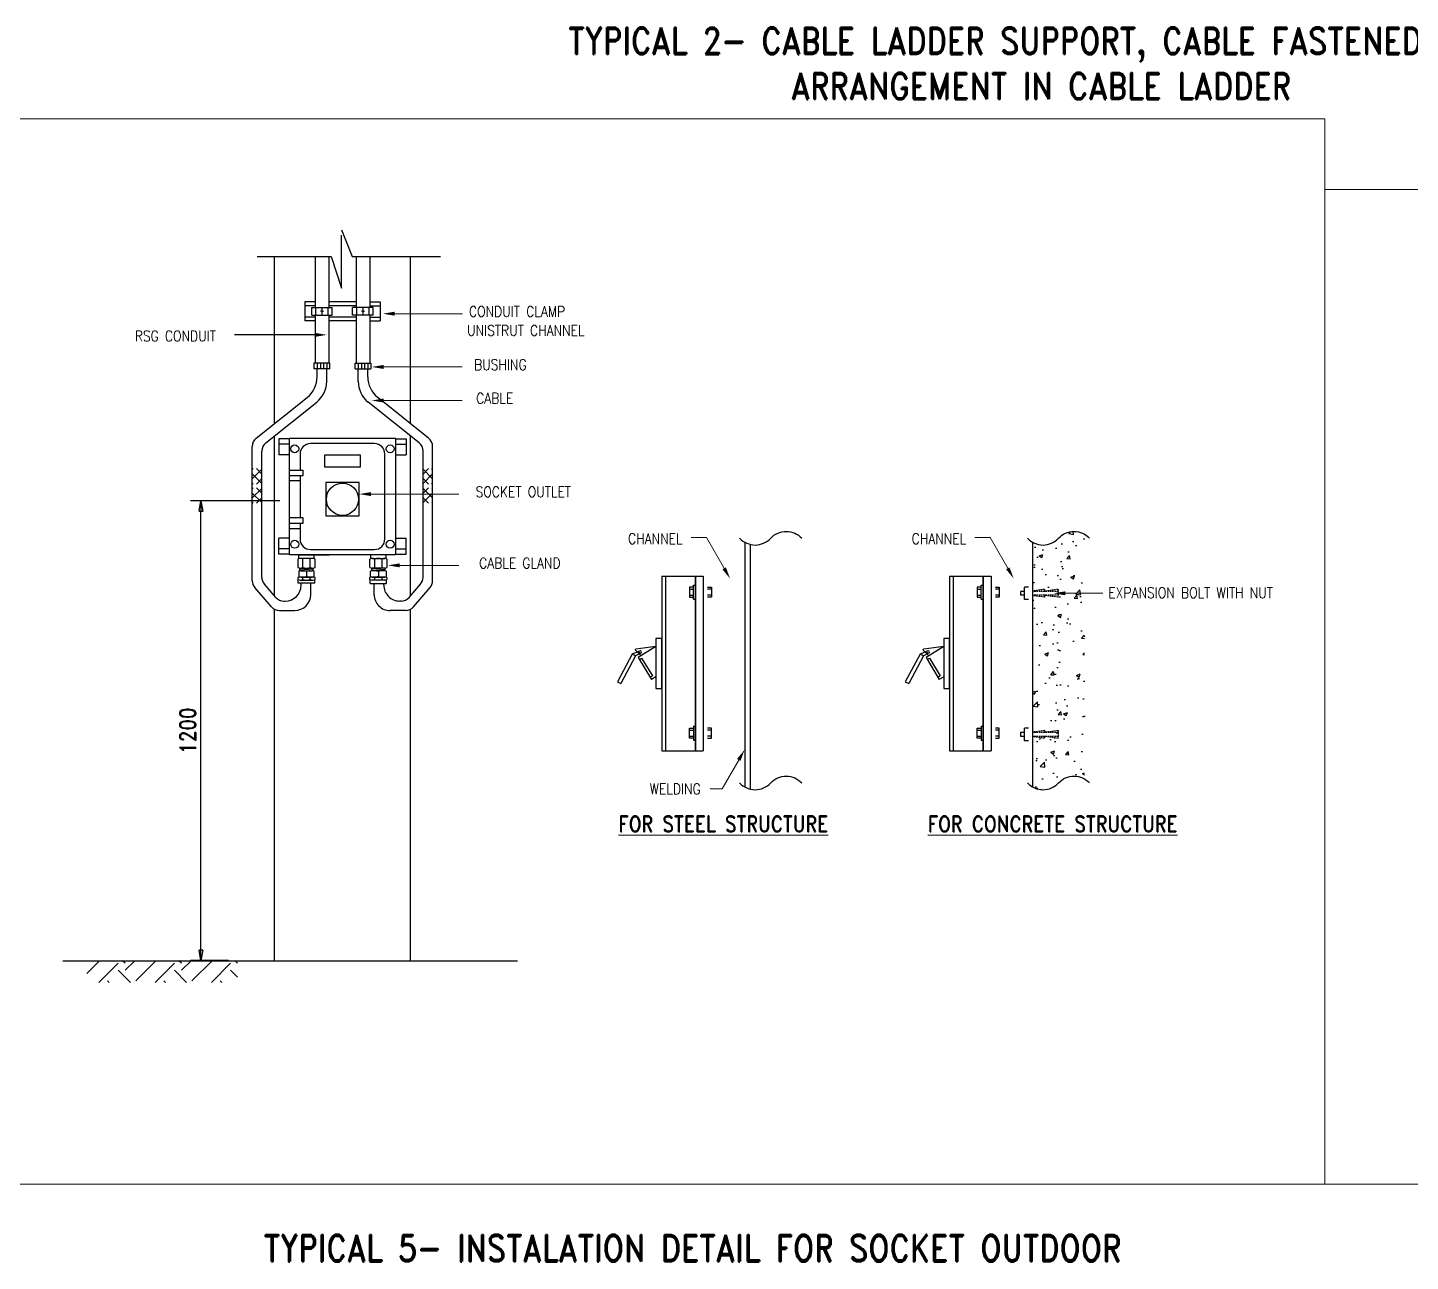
# Model space of a CAD drawing. Extents: x -5343388 to 7033982, y -486386 to 188356.
# Drawn here: x 876182 to 889220, y 133138 to 144777 of the extents above; entities that cross this region are included whole.
import ezdxf
from ezdxf.enums import TextEntityAlignment as Align

# ---------------------------------------------------------------- set-up
doc = ezdxf.new("R2010")
doc.units = 0
doc.header["$MEASUREMENT"] = 0
doc.linetypes.add('HIDDEN', pattern=[0.375, 0.25, -0.125])
doc.linetypes.add('HIDDEN2', pattern=[0.1875, 0.125, -0.0625])
for name, color, linetype in [('1', 7, 'Continuous'), ('DIM2', 4, 'Continuous'), ('DK-M08', 1, 'Continuous'), ('DK-M12', 2, 'Continuous'), ('text', 2, 'Continuous')]:
    doc.layers.add(name, color=color, linetype=linetype)
doc.layers.add('DK DIM', color=8, linetype='Continuous', lineweight=5)
doc.layers.add('E21', color=7, linetype='Continuous', lineweight=20)
doc.styles.add('DK Text', font='romand.shx', dxfattribs={"width": 0.85})
doc.dimstyles.new('DK Dim', dxfattribs={"dimscale": 500, "dimtxt": 0.3, "dimasz": 0.2, "dimexe": 0.2, "dimexo": 0, "dimgap": 0.1, "dimtad": 1, "dimdec": 0, "dimzin": 0, "dimdsep": 46, "dimtxsty": 'DK Text', "dimblk": 'CLOSED', "dimcen": 0.9, "dimclrd": 151, "dimclre": 151, "dimclrt": 7, "dimadec": 0, "dimazin": 0, "dimtfac": 1, "dimtdec": 0, "dimtofl": 0, "dimtmove": 0, "dimatfit": 3, "dimldrblk": 'CLOSED', "dimfxl": 0.5, "dimfxlon": 1, "dimtolj": 1, "dimtzin": 0, "dimlwd": -1, "dimlwe": -1, "dimarcsym": 1})
doc.dimstyles.get("Standard").update_dxf_attribs({"dimtxt": 0.18, "dimasz": 0.18, "dimexe": 0.18, "dimexo": 0.0625, "dimgap": 0.09, "dimtad": 0, "dimtih": 1, "dimtoh": 1, "dimdec": 4, "dimzin": 0, "dimdsep": 46, "dimtxsty": 'Standard', "dimcen": 0.09, "dimadec": 0, "dimazin": 0, "dimtfac": 1, "dimtdec": 4, "dimtofl": 0, "dimtmove": 0, "dimatfit": 3, "dimfxl": 1, "dimtolj": 1, "dimtzin": 0, "dimarcsym": 0})

# ---------------------------------------------------------------- blocks, each defined once
blk = doc.blocks.new('YA1')
at = {"layer": 'DIM2', "color": 7}
blk.add_solid([(-3, 0.5), (-3, -0.5), (0, 0)], dxfattribs=at)
blk = doc.blocks.new('bu')
for p, q in [((76.43, 193.4), (78.09, 193.4)), ((76.43, 193.4), (76.43, 192.81)), ((76.43, 192.81), (78.09, 192.81)), ((76.76, 192.81), (76.76, 193.4)), ((77.09, 192.81), (77.09, 193.4)), ((77.42, 192.81), (77.42, 193.4)), ((77.75, 192.81), (77.75, 193.4)), ((78.09, 192.81), (78.09, 193.4))]:
    blk.add_line(p, q)
blk = doc.blocks.new('ANCHOR')
at = {"linetype": 'HIDDEN2'}
for p, q in [((332.12, 234.37), (332.28, 233.25)), ((332.75, 234.39), (332.14, 234.39)), ((332.28, 234.39), (332.28, 232.25)), ((332.61, 234.39), (332.61, 232.25)), ((332.77, 234.37), (332.61, 233.25)), ((332.12, 233.23), (332.26, 232.25)), ((332.28, 233.25), (332.14, 233.25)), ((332.75, 233.25), (332.61, 233.25)), ((332.77, 233.23), (332.63, 232.25))]:
    blk.add_line(p, q, dxfattribs=at)
for centre, start, end in [((332.14, 234.38), 90, 188.1301), ((332.75, 234.38), 351.8699, 90), ((332.14, 233.23), 90, 188.1301), ((332.75, 233.23), 351.8699, 90)]:
    blk.add_arc(centre, 0.0163, start, end, dxfattribs=at)
blk = doc.blocks.new('_Closed')
at = {"color": 0, "linetype": 'ByBlock', "lineweight": -2}
for p, q in [((-1, 0.17), (0, 0)), ((-1, 0.17), (-1, -0.17)), ((0, 0), (-1, -0.17)), ((0, 0), (-1, 0))]:
    blk.add_line(p, q, dxfattribs=at)
blk = doc.blocks.new('*D309')
at = {"color": 151, "transparency": 16777216}
for p, q in [((878559, 140314), (877716, 140314)), ((877816, 136075), (877816, 140214))]:
    blk.add_line(p, q, dxfattribs=at)
at = {"color": 151, "linetype": 'Continuous', "transparency": 16777216}
blk.add_line((878075, 135975), (877716, 135975), dxfattribs=at)
at = {"layer": 'DEFPOINTS', "color": 0, "linetype": 'Continuous', "transparency": 16777216}
for p in [(877816, 140314), (878559, 140314), (878075, 135975)]:
    blk.add_point(p, dxfattribs=at)
at = {"color": 151, "linetype": 'Continuous', "transparency": 16777216, "xscale": 100, "yscale": 100, "zscale": 100}
for p, rotation in [((877816, 140314), 90), ((877816, 135975), 270)]:
    blk.add_blockref('_Closed', p, dxfattribs=dict(at, rotation=rotation))
at = {"color": 7, "linetype": 'Continuous', "lineweight": 0, "transparency": 16777216, "insert": (877691, 138145), "char_height": 150, "attachment_point": 5, "rotation": 90, "style": 'DK Text'}
blk.add_mtext('\\A1;1200', dxfattribs=at)
blk = doc.blocks.new('ocam')
at = {"layer": 'DK-M08'}
for p, q in [((0, 0), (26.8, -16.6)), ((0, 0), (30.2, -4)), ((21.7, -17.7), (5.3, -44.8)), ((26.8, -16.6), (6.6, -50)), ((24.9, -19.7), (21.7, -17.7)), ((30.9, -5.8), (22.8, -13.9)), ((22.9, -10.2), (30.7, -14.3)), ((24, -6.6), (35.9, -11.6)), ((30.7, -14.3), (35.9, -11.6)), ((30.7, -14.3), (52.9, -56.5)), ((35.9, -11.6), (58.4, -53.9)), ((0, -46), (6.6, -50)), ((5.3, -44.8), (8.5, -46.8)), ((58.4, -53.9), (52.9, -56.5))]:
    blk.add_line(p, q, dxfattribs=at)
blk.add_lwpolyline([(-8.9, 12.2), (0, 12.2), (0, -64), (-8.9, -64)], close=True, dxfattribs=at)
blk.add_circle((23.5, -8.4), 1.9, dxfattribs=at)
blk.add_arc((29.9, -5.2), 1.18, 324.4677, 74.2002, dxfattribs=at)

msp = doc.modelspace()

# ---------------------------------------------------------------- hatches: boundary and pattern name
h = msp.add_hatch()
h.set_pattern_fill('ANSI37', color=256, scale=500, style=0)
h.set_pattern_definition([(45, (872445.29, 129009.16), (-44.19417, 44.19417), []), (135, (872445.29, 129009.16), (-44.19417, -44.19417), [])])
h.paths.add_polyline_path([(878389.80077, 140616.33499), (878299.80077, 140616.33499), (878299.80077, 140471.27491), (878389.80077, 140471.27491)])
h = msp.add_hatch()
h.set_pattern_fill('ANSI37', color=256, scale=500, style=0)
h.set_pattern_definition([(134.99934, (885854.76, 129009.085), (44.19468, 44.19367), []), (44.99934, (885854.76, 129009.085), (44.19367, -44.19468), [])])
h.paths.add_polyline_path([(879910.38034, 140616.32628), (880000.38034, 140616.32525), (880000.37868, 140471.26518), (879910.37868, 140471.26621)])
h = msp.add_hatch()
h.set_pattern_fill('ANSI37', color=256, scale=500, style=0)
h.set_pattern_definition([(45, (872445.29, 128828.625), (-44.19417, 44.19417), []), (135, (872445.29, 128828.625), (-44.19417, -44.19417), [])])
h.paths.add_polyline_path([(878389.80077, 140435.79813), (878299.80077, 140435.79813), (878299.80077, 140290.73805), (878389.80077, 140290.73805)])
h = msp.add_hatch()
h.set_pattern_fill('ANSI37', color=256, scale=500, style=0)
h.set_pattern_definition([(134.99934, (885854.76, 128828.55), (44.19468, 44.19367), []), (44.99934, (885854.76, 128828.55), (44.19367, -44.19468), [])])
h.paths.add_polyline_path([(879910.37828, 140435.78943), (880000.37828, 140435.7884), (880000.37662, 140290.72832), (879910.37662, 140290.72935)])
h = msp.add_hatch()
h.set_pattern_fill('AR-CONC', color=256, scale=50, style=0)
h.set_pattern_definition([(50, (869979.7, 128958.52), (358.63, -31.376), [37.5, -412.5]), (355, (869979.7, 128958.52), (-69.376, 376.096), [30, -330]), (100.4514, (870009.6, 128955.9), (289.2547, 344.72), [31.87, -350.571]), (46.1842, (869979.7, 129058.5), (533.621, -82.76), [56.25, -618.75]), (96.6356, (870024.2, 129051.6), (467.331, 487.059), [47.805, -525.856]), (351.1842, (869979.7, 129058.5), (467.331, 487.06), [45, -495]), (21, (870029.7, 129033.52), (298.4535, -201.3094), [37.5, -412.5]), (326, (870029.7, 129033.52), (121.658, 362.575), [30, -330]), (71.4514, (870054.58, 129016.75), (420.1113, 161.265), [31.87, -350.571]), (37.5, (869979.7, 128958.52), (6.0799, 166.4469), [0, -326, 0, -335, 0, -331.25]), (7.5, (869979.7, 128958.52), (131.5348, 197.2059), [0, -191, 0, -318.5, 0, -126.25]), (327.5, (869868.2, 128958.52), (266.9112, -11.2774), [0, -125, 0, -390, 0, -517.5]), (317.5, (869818.2, 128958.52), (291.593, 50.0525), [0, -162.5, 0, -259, 0, -367.5])])
h.paths.add_polyline_path([(886146.50213, 139998.70922, 0.3469145629), (885902.30743, 139960.18723, -0.3469145629), (885658.11272, 139921.66524), (885658.11272, 139467.44801), (885726.4137, 139477.20529), (885726.4137, 139458.84529), (885854.9337, 139477.20529), (885854.9337, 139403.76529), (885726.4137, 139422.12529), (885726.4137, 139403.76529), (885658.11272, 139413.52258), (885658.11272, 139318.60224), (885658.11272, 138136.52331), (885726.4137, 138146.2806), (885726.4137, 138127.9206), (885854.9337, 138146.2806), (885854.9337, 138072.8406), (885726.4137, 138091.2006), (885726.4137, 138072.8406), (885658.11272, 138082.59788), (885658.11272, 137987.67754), (885658.11272, 137613.10101, 0.3469145629), (885902.30743, 137651.62301, -0.3469145629), (886146.50213, 137690.145)])
h = msp.add_hatch()
h.set_pattern_fill('EARTH', color=8, scale=1500, angle=45, style=0)
h.set_pattern_definition([(45, (873056.9, 130381.7), (4e-14, 530.33), [375, -375]), (45, (872957.48, 130481.13), (4e-14, 530.33), [375, -375]), (45, (872858.04, 130580.56), (4e-14, 530.33), [375, -375]), (135, (872858.04, 130646.86), (-530.33, 4e-14), [375, -375]), (135, (872957.48, 130746.3), (-530.33, 4e-14), [375, -375]), (135, (873056.9, 130845.73), (-530.33, 4e-14), [375, -375])])
h.paths.add_polyline_path([(878161.36102, 135974.85229), (876738.54641, 135974.85229), (876738.54641, 135768.89189), (878161.36102, 135768.89189)])

# ---------------------------------------------------------------- linework, layer by layer
at = {"color": 4}
for p, q in [((879142.56048, 142868.35825), (879242.56048, 142618.35825)), ((879142.56048, 142318.35825), (879142.56048, 142818.35825)), ((878346.19396, 142618.35825), (879042.56048, 142618.35825)), ((878508.7356, 141040.62734), (878508.7356, 142618.35825)), ((879042.56048, 142618.35825), (879142.56048, 142318.35825)), ((879242.56048, 142618.35825), (880073.52393, 142618.35825)), ((879791.46638, 141040.6072), (879791.46638, 142618.35825)), ((878508.7356, 139417.65618), (878508.7356, 140925.35736)), ((878650.10099, 139803.36075), (878650.10099, 140903.36075)), ((878650.10099, 140903.36075), (879650.10099, 140903.36075)), ((879450.10099, 140853.36075), (878850.10099, 140853.36075)), ((879650.10099, 140903.36075), (879650.10099, 139803.36075)), ((879791.46638, 139417.68901), (879791.46638, 140925.33617)), ((878750.10099, 140753.36075), (878750.10099, 140603.36075)), ((879550.10099, 139953.36075), (879550.10099, 140753.36075)), ((878650.10099, 140603.36075), (878779.17378, 140603.36075)), ((878650.10099, 140553.36075), (878779.17378, 140553.36075)), ((878750.10099, 140553.36075), (878750.10099, 140153.36075)), ((878779.17378, 140553.36075), (878779.17378, 140603.36075)), ((878650.10099, 140503.36075), (878750.10099, 140503.36075)), ((878779.17378, 140153.36075), (878650.10099, 140153.36075)), ((878650.10099, 140103.36075), (878779.17378, 140103.36075)), ((878650.10099, 140053.36075), (878750.10099, 140053.36075)), ((878750.10099, 140103.36075), (878750.10099, 139953.36075)), ((878779.17378, 140103.36075), (878779.17378, 140153.36075)), ((879650.10099, 139803.36075), (878650.10099, 139803.36075)), ((878850.10099, 139853.36075), (879450.10099, 139853.36075)), ((882160.08855, 139603.64407), (882552.85643, 139603.64407)), ((882160.08855, 139603.64407), (882160.08855, 137953.64407)), ((882195.10991, 139603.64407), (882195.10991, 137953.64407)), ((882459.10643, 139517.17553), (882477.85643, 139517.17553)), ((882459.10643, 139517.17553), (882477.85643, 139517.17553)), ((882459.10643, 139385.92553), (882459.10643, 139517.17553)), ((882477.85643, 137953.64407), (882477.85643, 139603.64407)), ((882477.85643, 139603.64407), (882477.85643, 137953.64407)), ((882552.85643, 139603.64407), (882552.85643, 137953.64407)), ((884874.25027, 139603.64407), (885267.01816, 139603.64407)), ((884874.25027, 139603.64407), (884874.25027, 137953.64407)), ((884909.27163, 139603.64407), (884909.27163, 137953.64407)), ((885173.26816, 139385.92553), (885173.26816, 139517.17553)), ((885173.26816, 139517.17553), (885192.01816, 139517.17553)), ((885173.26816, 139517.17553), (885192.01816, 139517.17553)), ((885192.01816, 139603.64407), (885192.01816, 137953.64407)), ((885192.01816, 137953.64407), (885192.01816, 139603.64407)), ((885267.01816, 139603.64407), (885267.01816, 137953.64407)), ((882459.10643, 139498.42553), (882421.60643, 139498.42553)), ((882421.60643, 139498.42553), (882421.60643, 139404.67553)), ((882421.60643, 139479.67553), (882459.10643, 139479.67553)), ((882421.60643, 139423.42553), (882459.10643, 139423.42553)), ((882421.60643, 139404.67553), (882459.10643, 139404.67553)), ((882459.10643, 139385.92553), (882477.85643, 139385.92553)), ((882592.20609, 139498.42553), (882629.70609, 139498.42553)), ((882629.70609, 139479.67553), (882592.20609, 139479.67553)), ((882629.70609, 139423.42553), (882592.20609, 139423.42553)), ((882629.70609, 139404.67553), (882592.20609, 139404.67553)), ((882629.70609, 139498.42553), (882629.70609, 139404.67553)), ((885135.76816, 139498.42553), (885135.76816, 139404.67553)), ((885173.26816, 139498.42553), (885135.76816, 139498.42553)), ((885135.76816, 139479.67553), (885173.26816, 139479.67553)), ((885135.76816, 139423.42553), (885173.26816, 139423.42553)), ((885135.76816, 139404.67553), (885173.26816, 139404.67553)), ((885173.26816, 139385.92553), (885192.01816, 139385.92553)), ((885306.36782, 139498.42553), (885343.86782, 139498.42553)), ((885343.86782, 139479.67553), (885306.36782, 139479.67553)), ((885343.86782, 139423.42553), (885306.36782, 139423.42553)), ((885343.86782, 139404.67553), (885306.36782, 139404.67553)), ((885343.86782, 139498.42553), (885343.86782, 139404.67553)), ((878508.7356, 135974.85229), (878508.7356, 139289.67568)), ((879791.46638, 135974.85229), (879791.46638, 139289.68793)), ((882421.60643, 138167.50083), (882459.10643, 138167.50083)), ((882421.60643, 138073.75083), (882421.60643, 138167.50083)), ((882421.60643, 138148.75083), (882459.10643, 138148.75083)), ((882421.60643, 138092.50083), (882459.10643, 138092.50083)), ((882459.10643, 138073.75083), (882421.60643, 138073.75083)), ((882459.10643, 138186.25083), (882477.85643, 138186.25083)), ((882459.10643, 138186.25083), (882459.10643, 138055.00083)), ((882629.70609, 138167.50083), (882592.20609, 138167.50083)), ((882629.70609, 138148.75083), (882592.20609, 138148.75083)), ((882629.70609, 138092.50083), (882592.20609, 138092.50083)), ((882592.20609, 138073.75083), (882629.70609, 138073.75083)), ((882629.70609, 138073.75083), (882629.70609, 138167.50083)), ((885135.76816, 138073.75083), (885135.76816, 138167.50083)), ((885135.76816, 138167.50083), (885173.26816, 138167.50083)), ((885135.76816, 138148.75083), (885173.26816, 138148.75083)), ((885135.76816, 138092.50083), (885173.26816, 138092.50083)), ((885173.26816, 138073.75083), (885135.76816, 138073.75083)), ((885173.26816, 138186.25083), (885173.26816, 138055.00083)), ((885173.26816, 138186.25083), (885192.01816, 138186.25083)), ((885343.86782, 138167.50083), (885306.36782, 138167.50083)), ((885343.86782, 138148.75083), (885306.36782, 138148.75083)), ((885343.86782, 138092.50083), (885306.36782, 138092.50083)), ((885306.36782, 138073.75083), (885343.86782, 138073.75083)), ((885343.86782, 138073.75083), (885343.86782, 138167.50083)), ((882160.08855, 137953.64407), (882552.85643, 137953.64407)), ((882459.10643, 138055.00083), (882477.85643, 138055.00083)), ((882459.10643, 138055.00083), (882477.85643, 138055.00083)), ((884874.25027, 137953.64407), (885267.01816, 137953.64407)), ((885173.26816, 138055.00083), (885192.01816, 138055.00083)), ((885173.26816, 138055.00083), (885192.01816, 138055.00083))]:
    msp.add_line(p, q, dxfattribs=at)
for p, q in [((878891.33729, 142618.35825), (878891.33729, 142137.85071)), ((879021.51586, 142618.35825), (879021.51586, 142137.85071)), ((879278.68613, 142618.35825), (879278.68613, 142137.85071)), ((879408.8647, 142618.35825), (879408.8647, 142137.85071)), ((878891.33729, 142189.85367), (878794.23398, 142189.85367)), ((878794.23398, 142189.85367), (878794.23398, 142009.33938)), ((878891.33729, 142153.75081), (878794.23398, 142153.75081)), ((878859.80436, 142137.85071), (879054.26863, 142137.85071)), ((878859.80436, 142065.64499), (878859.80436, 142137.85071)), ((878898.56904, 142065.64499), (878898.56904, 142137.85071)), ((878956.73383, 142137.85071), (878956.73383, 142065.64499)), ((879015.50396, 142065.64499), (879015.50396, 142137.85071)), ((879278.68613, 142189.85367), (879021.51586, 142189.85367)), ((879278.68613, 142153.75081), (879021.51586, 142153.75081)), ((879054.26863, 142065.64499), (879054.26863, 142137.85071)), ((879440.39762, 142137.85071), (879245.93335, 142137.85071)), ((879245.93335, 142065.64499), (879245.93335, 142137.85071)), ((879284.69803, 142065.64499), (879284.69803, 142137.85071)), ((879343.46815, 142137.85071), (879343.46815, 142065.64499)), ((879401.63295, 142065.64499), (879401.63295, 142137.85071)), ((879408.8647, 142189.85367), (879505.968, 142189.85367)), ((879408.8647, 142153.75081), (879505.968, 142153.75081)), ((879440.39762, 142065.64499), (879440.39762, 142137.85071)), ((879505.968, 142189.85367), (879505.968, 142009.33938)), ((878891.33729, 142045.44224), (878794.23398, 142045.44224)), ((878891.33729, 142009.33938), (878794.23398, 142009.33938)), ((878859.80436, 142065.64499), (879054.26863, 142065.64499)), ((878891.33729, 142065.64499), (878891.33729, 141610.53614)), ((878891.33729, 142065.64499), (878891.33729, 141610.53614)), ((878956.73383, 142101.74785), (878943.28196, 142101.74785)), ((878956.73383, 142101.74785), (878970.1857, 142101.74785)), ((879021.51586, 142065.64499), (879021.51586, 141610.53614)), ((879021.51586, 142065.64499), (879021.51586, 141610.53614)), ((879278.68613, 142045.44224), (879021.51586, 142045.44224)), ((879278.68613, 142009.33938), (879021.51586, 142009.33938)), ((879440.39762, 142065.64499), (879245.93335, 142065.64499)), ((879278.68613, 142065.64499), (879278.68613, 141610.53614)), ((879278.68613, 142065.64499), (879278.68613, 141610.53614)), ((879343.46815, 142101.74785), (879330.01628, 142101.74785)), ((879343.46815, 142101.74785), (879356.92002, 142101.74785)), ((879408.8647, 142065.64499), (879408.8647, 141610.53614)), ((879408.8647, 142065.64499), (879408.8647, 141610.53614)), ((879408.8647, 142045.44224), (879505.968, 142045.44224)), ((879408.8647, 142009.33938), (879505.968, 142009.33938)), ((879001.42657, 141557.03311), (878911.42657, 141557.03311)), ((878911.42657, 141482.79308), (878911.42657, 141557.03311)), ((879001.42657, 141439.49607), (879001.42657, 141557.03311)), ((879298.76396, 141439.49437), (879298.76531, 141557.03141)), ((879298.77541, 141557.03311), (879388.77541, 141557.03311)), ((879388.76446, 141482.79035), (879388.76531, 141557.03038)), ((878337.35335, 140903.60101), (878817.45665, 141287.46101)), ((878427.3516, 140860.28489), (878907.45665, 141244.16401)), ((879872.83231, 140860.27662), (879392.73165, 141244.16123)), ((879962.83105, 140903.59171), (879482.73215, 141287.45721)), ((878299.80077, 139559.50078), (878299.80077, 140825.49647)), ((878550.10099, 140896.33298), (878550.10099, 140746.33298)), ((878650.10099, 140896.33298), (878550.10099, 140896.33298)), ((879650.10099, 140896.33298), (879750.10099, 140896.33298)), ((879750.10099, 140896.33298), (879750.10099, 140746.33298)), ((880000.36825, 139559.49105), (880000.38274, 140825.48674)), ((878389.80077, 139592.90808), (878389.80077, 140782.18175)), ((878650.10099, 140746.33298), (878550.10099, 140746.33298)), ((879650.10099, 140746.33298), (879750.10099, 140746.33298)), ((879910.36863, 139592.89938), (879910.38224, 140782.17305)), ((878550.10099, 139810.38852), (878550.10099, 139960.38852)), ((878650.10099, 139960.38852), (878550.10099, 139960.38852)), ((879650.10099, 139960.38852), (879750.10099, 139960.38852)), ((879750.10099, 139810.38852), (879750.10099, 139960.38852)), ((882943.95099, 139921.66524), (882943.95099, 137613.10101)), ((882993.95099, 139901.909), (882993.95099, 137593.34478)), ((885658.11272, 139921.66524), (885658.11272, 137613.10101)), ((878650.10099, 139810.38852), (878550.10099, 139810.38852)), ((878738.91738, 139803.36075), (878882.76516, 139803.37535)), ((878738.9211, 139766.76637), (878738.91738, 139803.36075)), ((878869.75341, 139768.52334), (878751.9362, 139768.51138)), ((878882.76887, 139766.78097), (878882.76516, 139803.37535)), ((878883.85101, 139803.36075), (879028.5773, 139803.36075)), ((879417.42819, 139766.74501), (879417.43683, 139803.33938)), ((879561.2846, 139803.30543), (879417.43683, 139803.33938)), ((879430.44388, 139768.48562), (879548.26109, 139768.45781)), ((879561.27596, 139766.71105), (879561.2846, 139803.30543)), ((879650.10099, 139810.38852), (879750.10099, 139810.38852)), ((878730.19425, 139763.84659), (878730.20243, 139683.26214)), ((878737.50701, 139648.31218), (878737.51214, 139597.83187)), ((878747.98839, 139651.53798), (878747.98562, 139678.82046)), ((878747.98723, 139662.98152), (878873.7231, 139669.94149)), ((878751.94532, 139678.60176), (878869.76254, 139678.61372)), ((878757.28075, 139652.55468), (878864.43241, 139652.56556)), ((878775.45063, 139682.93776), (878775.44238, 139764.18015)), ((878810.85726, 139645.87029), (878810.86181, 139600.97581)), ((878846.25636, 139682.94495), (878846.24811, 139764.18733)), ((878873.72497, 139651.55075), (878873.7222, 139678.83322)), ((878884.21212, 139597.84676), (878884.207, 139648.32707)), ((878891.50449, 139683.27851), (878891.49631, 139763.86296)), ((879408.68133, 139683.24372), (879408.70035, 139763.82817)), ((879415.96221, 139597.81099), (879415.97412, 139648.29129)), ((879426.45659, 139651.51356), (879426.46303, 139678.79604)), ((879552.19586, 139662.92742), (879426.46093, 139669.9043)), ((879548.23987, 139678.54819), (879430.42266, 139678.57601)), ((879542.90094, 139652.50183), (879435.74929, 139652.52713)), ((879453.92942, 139682.90407), (879453.9486, 139764.14645)), ((879489.32354, 139645.82465), (879489.31294, 139600.93017)), ((879524.73515, 139682.88736), (879524.75433, 139764.12974)), ((879552.19316, 139651.48388), (879552.1996, 139678.76636)), ((879562.6741, 139648.25667), (879562.66219, 139597.77636)), ((879570.00242, 139763.79009), (879569.9834, 139683.20565)), ((878521.95497, 139402.30301), (878414.02043, 139527.65979)), ((878730.212, 139588.92804), (878730.21387, 139570.54506)), ((878733.33025, 139534.58423), (878733.32672, 139569.32907)), ((878888.35229, 139534.58423), (878733.33025, 139534.58423)), ((878869.77117, 139593.6048), (878751.95395, 139593.59284)), ((878751.95677, 139565.88468), (878869.77398, 139565.89664)), ((878757.28673, 139593.59338), (878864.43839, 139593.60425)), ((878757.28673, 139593.59338), (878864.43839, 139593.60425)), ((878760.53997, 139517.5513), (878760.53997, 139534.58423)), ((878775.46207, 139570.22068), (878775.46013, 139589.26161)), ((878846.2678, 139570.22787), (878846.26587, 139589.26879)), ((878850.53997, 139427.5513), (878850.53997, 139534.58423)), ((878888.35229, 139534.58423), (878888.35581, 139569.32907)), ((878891.51594, 139570.56143), (878891.51407, 139588.94442)), ((879408.65472, 139570.52664), (879408.65906, 139588.90963)), ((879411.81353, 139534.54902), (879411.81468, 139569.29385)), ((879411.81353, 139534.54902), (879566.83557, 139534.52816)), ((879548.21326, 139565.83111), (879430.39605, 139565.85892)), ((879430.40259, 139593.56708), (879548.2198, 139593.53927)), ((879542.88702, 139593.54053), (879435.73537, 139593.56582)), ((879542.88702, 139593.54053), (879435.73537, 139593.56582)), ((879449.62754, 139427.54787), (879449.62876, 139534.58081)), ((879453.90281, 139570.18699), (879453.90731, 139589.22792)), ((879524.70855, 139570.17028), (879524.71304, 139589.2112)), ((879539.62857, 139517.54684), (879539.62857, 139534.57978)), ((879566.83557, 139534.52816), (879566.84377, 139569.273)), ((879569.96113, 139588.87155), (879569.95679, 139570.48857)), ((879778.21225, 139402.29582), (879886.14823, 139527.65136)), ((878480.68235, 139312.30301), (878324.02043, 139494.25249)), ((879819.48384, 139312.29535), (879976.14784, 139494.24303)), ((885581.26306, 139458.84529), (885543.76306, 139458.84529)), ((885581.26306, 139422.12529), (885543.76306, 139422.12529)), ((885581.26306, 139381.2049), (885581.26306, 139499.76569)), ((878556.46269, 139277.5513), (878700.53997, 139277.5513)), ((878597.73531, 139367.5513), (878610.53997, 139367.5513)), ((879743.7031, 139277.54451), (879599.62582, 139277.54616)), ((879702.43151, 139367.54498), (879689.62685, 139367.54513)), ((885581.26306, 138127.9206), (885543.76306, 138127.9206)), ((885581.26306, 138091.2006), (885543.76306, 138091.2006)), ((885581.26306, 138050.2802), (885581.26306, 138168.84099)), ((876514.2867, 135974.85229), (880801.9002, 135974.85229))]:
    msp.add_line(p, q)
at = {"linetype": 'HIDDEN'}
for p, q in [((878650.10099, 140846.33298), (878550.10099, 140846.33298)), ((879650.10099, 140846.33298), (879750.10099, 140846.33298)), ((878650.10099, 139860.38852), (878550.10099, 139860.38852)), ((879650.10099, 139860.38852), (879750.10099, 139860.38852)), ((885543.76306, 139458.84529), (885543.76306, 139422.12529)), ((885618.76306, 139499.76569), (885581.26306, 139499.76569)), ((885618.76306, 139381.2049), (885581.26306, 139381.2049)), ((885543.76306, 138127.9206), (885543.76306, 138091.2006)), ((885618.76306, 138168.84099), (885581.26306, 138168.84099)), ((885618.76306, 138050.2802), (885581.26306, 138050.2802))]:
    msp.add_line(p, q, dxfattribs=at)
at = {"color": 6}
for p, q in [((882943.95099, 139569.48153), (882943.95099, 139318.60224)), ((882943.95099, 138238.55683), (882943.95099, 137987.67754))]:
    msp.add_line(p, q, dxfattribs=at)
at = {"color": 6, "linetype": 'Continuous', "lineweight": 0}
for points in [[(876038.92466, 143915.10457), (888412.21285, 143915.10457), (888412.21285, 133867.75949), (876038.92466, 133867.75949)], [(888412.21285, 143250.5131), (902116.45632, 143250.5131), (902116.45632, 133867.75949), (888412.21285, 133867.75949)]]:
    msp.add_lwpolyline(points, close=True, dxfattribs=at)
msp.add_lwpolyline([(878984.57229, 140747.26575), (879315.62969, 140747.26575), (879315.62969, 140631.00383), (878984.57229, 140631.00383)], close=True)
for points in [[(882895.11205, 139960.18723, 0.4371949127), (883188.1457, 139960.18723, -0.4371949127), (883481.17935, 139960.18723)], [(885609.27378, 139960.18723, 0.4371949127), (885902.30743, 139960.18723, -0.4371949127), (886195.34108, 139960.18723)], [(882895.11205, 137651.62301, 0.4371949127), (883188.1457, 137651.62301, -0.4371949127), (883481.17935, 137651.62301)], [(885609.27378, 137651.62301, 0.4371949127), (885902.30743, 137651.62301, -0.4371949127), (886195.34108, 137651.62301)]]:
    msp.add_lwpolyline(points, format="xyb")
at = {"color": 4}
for centre in [(878700.10099, 140803.36075), (879600.10099, 140803.36075), (878700.10099, 139903.36075), (879600.10099, 139903.36075)]:
    msp.add_circle(centre, 37.5, dxfattribs=at)
for centre, radius, start, end in [((878661.42657, 141482.79308), 250, 308.617649162, 0), ((879638.76446, 141482.78749), 250, 179.999344272, 231.381695109), ((878751.42657, 141439.49607), 250, 308.617649162, 0), ((879548.76396, 141439.49151), 250, 179.999344272, 231.381695109), ((878399.80077, 140825.49647), 100, 128.643603571, 180), ((878489.80077, 140782.18175), 100, 128.644892941, 180), ((879810.38224, 140782.1742), 100, 359.999344273, 51.35445133), ((879900.38274, 140825.48788), 100, 359.999344273, 51.355740701), ((878753.21997, 139709.52736), 58.99799, 67.872819436, 112.971915545), ((878810.85971, 139621.74117), 146.77618, 76.048257945, 103.96337431), ((878868.48161, 139709.53906), 58.99799, 67.039716712, 112.138812821), ((879431.70774, 139709.50117), 58.99799, 67.853478566, 112.952574671), ((879489.31784, 139621.69553), 146.77618, 76.028917078, 103.944033438), ((879546.96938, 139709.47396), 58.99799, 67.020375838, 112.119471945), ((878753.21713, 139737.58604), 58.99799, 247.039716712, 292.138812821), ((878758.44831, 139598.91027), 53.65712, 88.7647974, 112.971915545), ((878810.83903, 139825.38392), 146.77618, 256.048257945, 283.96337431), ((878783.50023, 139595.93206), 56.94061, 61.285308089, 83.973105974), ((878854.67485, 139515.87421), 137.18222, 94.859178875, 108.627346933), ((878868.47877, 139737.59774), 58.99799, 247.872819436, 292.971915545), ((878863.27574, 139598.92091), 53.65712, 67.039716712, 91.24683486), ((879431.71437, 139737.55985), 58.99799, 247.020375838, 292.119471945), ((879436.89874, 139598.88232), 53.65712, 88.745456529, 112.952574671), ((879489.36591, 139825.33828), 146.77618, 256.028917078, 283.944033438), ((879445.48845, 139515.83447), 137.18222, 71.364944453, 85.133112508), ((879516.67384, 139595.88274), 56.94061, 96.019185413, 118.706983297), ((879546.976, 139737.53265), 58.99799, 247.853478566, 292.952574671), ((879541.72616, 139598.85758), 53.65712, 67.020375838, 91.227493985), ((878399.80077, 139559.50078), 100, 180, 220.729068793), ((878489.80077, 139592.90808), 100, 180, 220.729068793), ((878610.53997, 139517.5513), 150, 270, 0), ((878753.23773, 139534.60882), 58.99799, 67.872819436, 112.971915545), ((878753.22857, 139624.86896), 58.99799, 247.039716712, 292.138812821), ((878758.4434, 139647.23803), 53.65712, 247.039716712, 271.24683486), ((878810.87746, 139446.82263), 146.77618, 76.048257945, 103.96337431), ((878810.85048, 139712.66684), 146.77618, 256.048257945, 283.96337431), ((878781.60225, 139651.0856), 58.02683, 277.807292027, 300.281048562), ((878857.63606, 139731.23641), 138.40395, 250.247697591, 263.954890304), ((878868.49937, 139534.62052), 58.99799, 67.039716712, 112.138812821), ((878868.49021, 139624.88066), 58.99799, 247.872819436, 292.971915545), ((878863.27083, 139647.24867), 53.65712, 275.585525761, 292.971915545), ((879431.68776, 139624.84277), 58.99799, 247.020375838, 292.119471945), ((879431.66646, 139534.58263), 58.99799, 67.853478566, 112.952574671), ((879436.91015, 139647.21008), 53.65712, 247.020375838, 264.406765618), ((879489.3393, 139712.6212), 146.77618, 256.028917078, 283.944033438), ((879489.27655, 139446.777), 146.77618, 76.028917078, 103.944033438), ((879442.55622, 139731.19706), 138.40395, 276.037401085, 289.744593793), ((879518.57924, 139651.03602), 58.02683, 239.711242819, 262.184999356), ((879546.9494, 139624.81556), 58.99799, 247.853478566, 292.952574671), ((879546.92809, 139534.55542), 58.99799, 67.020375838, 112.119471945), ((879689.62857, 139517.54513), 150, 179.999344272, 269.999344275), ((879541.73757, 139647.18533), 53.65712, 268.745456529, 292.952574671), ((879810.36863, 139592.90053), 100, 319.27027548, 359.999344273), ((879900.36825, 139559.4922), 100, 319.27027548, 359.999344273), ((878597.73531, 139467.5513), 100, 220.729068793, 270), ((878700.53997, 139427.5513), 150, 270, 0), ((879599.62754, 139427.54616), 150, 179.999344272, 269.999344275), ((879702.43266, 139467.54498), 100, 269.999344275, 319.27027548), ((878556.46269, 139377.5513), 100, 220.729068793, 270), ((879743.70425, 139377.54451), 100, 269.999344275, 319.27027548)]:
    msp.add_arc(centre, radius, start, end)
for centre, start, end in [((878850.10099, 140753.36075), 90, 180), ((879450.10099, 140753.36075), 0, 90), ((878850.10099, 139953.36075), 180, 270), ((879450.10099, 139953.36075), 270, 0)]:
    msp.add_arc(centre, 100, start, end, dxfattribs=at)
at = {"layer": '1', "color": 1}
for p, q in [((878992.23102, 140485.6769), (878992.23102, 140169.93695)), ((879307.97096, 140485.6769), (878992.23102, 140485.6769)), ((879307.97096, 140169.93695), (879307.97096, 140485.6769)), ((878992.23102, 140169.93695), (879307.97096, 140169.93695))]:
    msp.add_line(p, q, dxfattribs=at)
msp.add_circle((879150.10099, 140327.80693), 151.81354, dxfattribs=at)
at = {"layer": 'DK DIM', "color": 0}
for p, q in [((879567.81505, 142078.20075), (880281.55025, 142078.20075)), ((879462.58248, 141575.8836), (880279.22109, 141575.8836)), ((879462.58248, 141259.36084), (880279.22109, 141259.36084)), ((879345.47096, 140376.57637), (880245.99097, 140376.57637)), ((882582.00606, 139965.85204), (882438.34026, 139965.85204)), ((882786.71175, 139611.29138), (882582.00606, 139965.85204)), ((885256.25081, 139965.85204), (885112.58501, 139965.85204)), ((885460.9565, 139611.29138), (885256.25081, 139965.85204)), ((879614.37965, 139704.16469), (880248.0965, 139704.16469)), ((885892.4337, 139440.48529), (886320.10936, 139440.48529)), ((882924.20676, 137933.38613), (882730.2415, 137597.42845)), ((882730.2415, 137597.42845), (882618.38514, 137597.42845))]:
    msp.add_line(p, q, dxfattribs=at)

# ---------------------------------------------------------------- block references
for name, p, xscale, yscale, zscale, rotation in [('bu', (885909.81878, 158963.39468), 90, 90, 90, 180), ('bu', (872390.3832, 158963.39468), -90, 90, 89.99999999999999, 180), ('ANCHOR', (859529.44286, 102040.33527), -112.5, 112.5, 112.5, 270), ('ANCHOR', (859529.44286, 100709.41057), -112.5, 112.5, 112.5, 270), ('YA1', (882942.95676, 137965.86208), 37.50000000010566, 37.50000000010566, 37.50000000010566, 60.00000000009322)]:
    msp.add_blockref(name, p, dxfattribs=dict(xscale=xscale, yscale=yscale, zscale=zscale, rotation=rotation))
at = {"layer": 'DK DIM', "color": 0, "yscale": 37.5, "zscale": 37.5}
for p, xscale in [((879530.31505, 142078.20075), -37.5), ((879003.83729, 141878.58302), 37.5), ((879307.97096, 140376.57637), -37.5), ((879576.87965, 139704.16469), -37.5)]:
    msp.add_blockref('YA1', p, dxfattribs=dict(at, xscale=xscale))
at = {"layer": 'DK-M12', "xscale": -6.213068233802915, "yscale": 6.213068234588718, "zscale": 6.21306823359375}
for p in [(882105.00048, 138939.52581), (884819.16221, 138939.52581)]:
    msp.add_blockref('ocam', p, dxfattribs=at)
at = {"layer": 'text', "linetype": 'Continuous', "xscale": -37.5, "yscale": 37.5, "zscale": 37.5}
for p in [(879425.08248, 141575.8836), (879425.08248, 141259.36084)]:
    msp.add_blockref('YA1', p, dxfattribs=at)
at = {"layer": 'text', "yscale": 37.5, "zscale": 37.5}
for p, xscale, rotation in [((882805.46175, 139578.81543), -37.50000000010568, 119.9999999999068), ((885479.7065, 139578.81543), -37.50000000010568, 119.9999999999068), ((885854.9337, 139440.48529), 37.5, 180)]:
    msp.add_blockref('YA1', p, dxfattribs=dict(at, xscale=xscale, rotation=rotation))

# ---------------------------------------------------------------- texts
at = {"layer": 'E21', "style": 'DK Text', "width": 0.85}
for s, height, p in [('TYPICAL 2- CABLE LADDER SUPPORT, CABLE FASTENED AND ', 250, (885736.90774, 144613.59082)), ('ARRANGEMENT IN CABLE LADDER', 250, (885736.90774, 144225.56864)), ('%%UFOR STEEL STRUCTURE', 150, (882740.84883, 137264.77063)), ('%%UFOR CONCRETE STRUCTURE', 150, (885846.74187, 137264.77063)), ('TYPICAL 5- INSTALATION DETAIL FOR SOCKET OUTDOOR', 250, (882450.90074, 133263.37792))]:
    msp.add_text(s, height=height, dxfattribs=at).set_placement(p, align=Align.MIDDLE)
for s, p in [('CONDUIT CLAMP', (880343.3722, 142049.22893)), ('RSG CONDUIT', (877191.92469, 141817.67366)), (' UNISTRUT CHANNEL', (880266.84853, 141869.96033)), ('BUSHING', (880391.5208, 141546.91177)), ('CABLE', (880410.57155, 141230.38901)), ('SOCKET OUTLET', (880405.50843, 140347.60455)), ('CHANNEL', (881843.26442, 139904.94267)), ('CHANNEL', (884517.50917, 139904.94267)), ('CABLE GLAND', (880438.34334, 139675.19287)), ('EXPANSION BOLT WITH NUT', (886372.31741, 139395.5881)), ('WELDING', (882047.11267, 137544.88815))]:
    msp.add_text(s, height=100, dxfattribs=at).set_placement(p)

# ---------------------------------------------------------------- dimensions: what is measured, and where the dimension line sits
at = {"color": 6, "linetype": 'Continuous', "lineweight": 0}
dim = msp.add_linear_dim(base=(877816.36147, 140314.17459), p1=(878075.0164, 135974.85229), p2=(878558.7356, 140314.17459), angle=90, text='1200', dimstyle='DK Dim', override={"dimfxl": 200, "dimarcsym": 2}, dxfattribs=at)
dim.commit()
dim.dimension.update_dxf_attribs({"geometry": '*D309', "text_midpoint": (877691.36147, 138144.51344)})

# ---------------------------------------------------------------- leaders
at = {"layer": 'DK DIM', "color": 0}
msp.add_leader([(878891.33729, 141878.58302), (878133.47483, 141878.58302)], dimstyle='Standard', override={"dimgap": 1.5}, dxfattribs=at)

doc.saveas('drawing.dxf')
